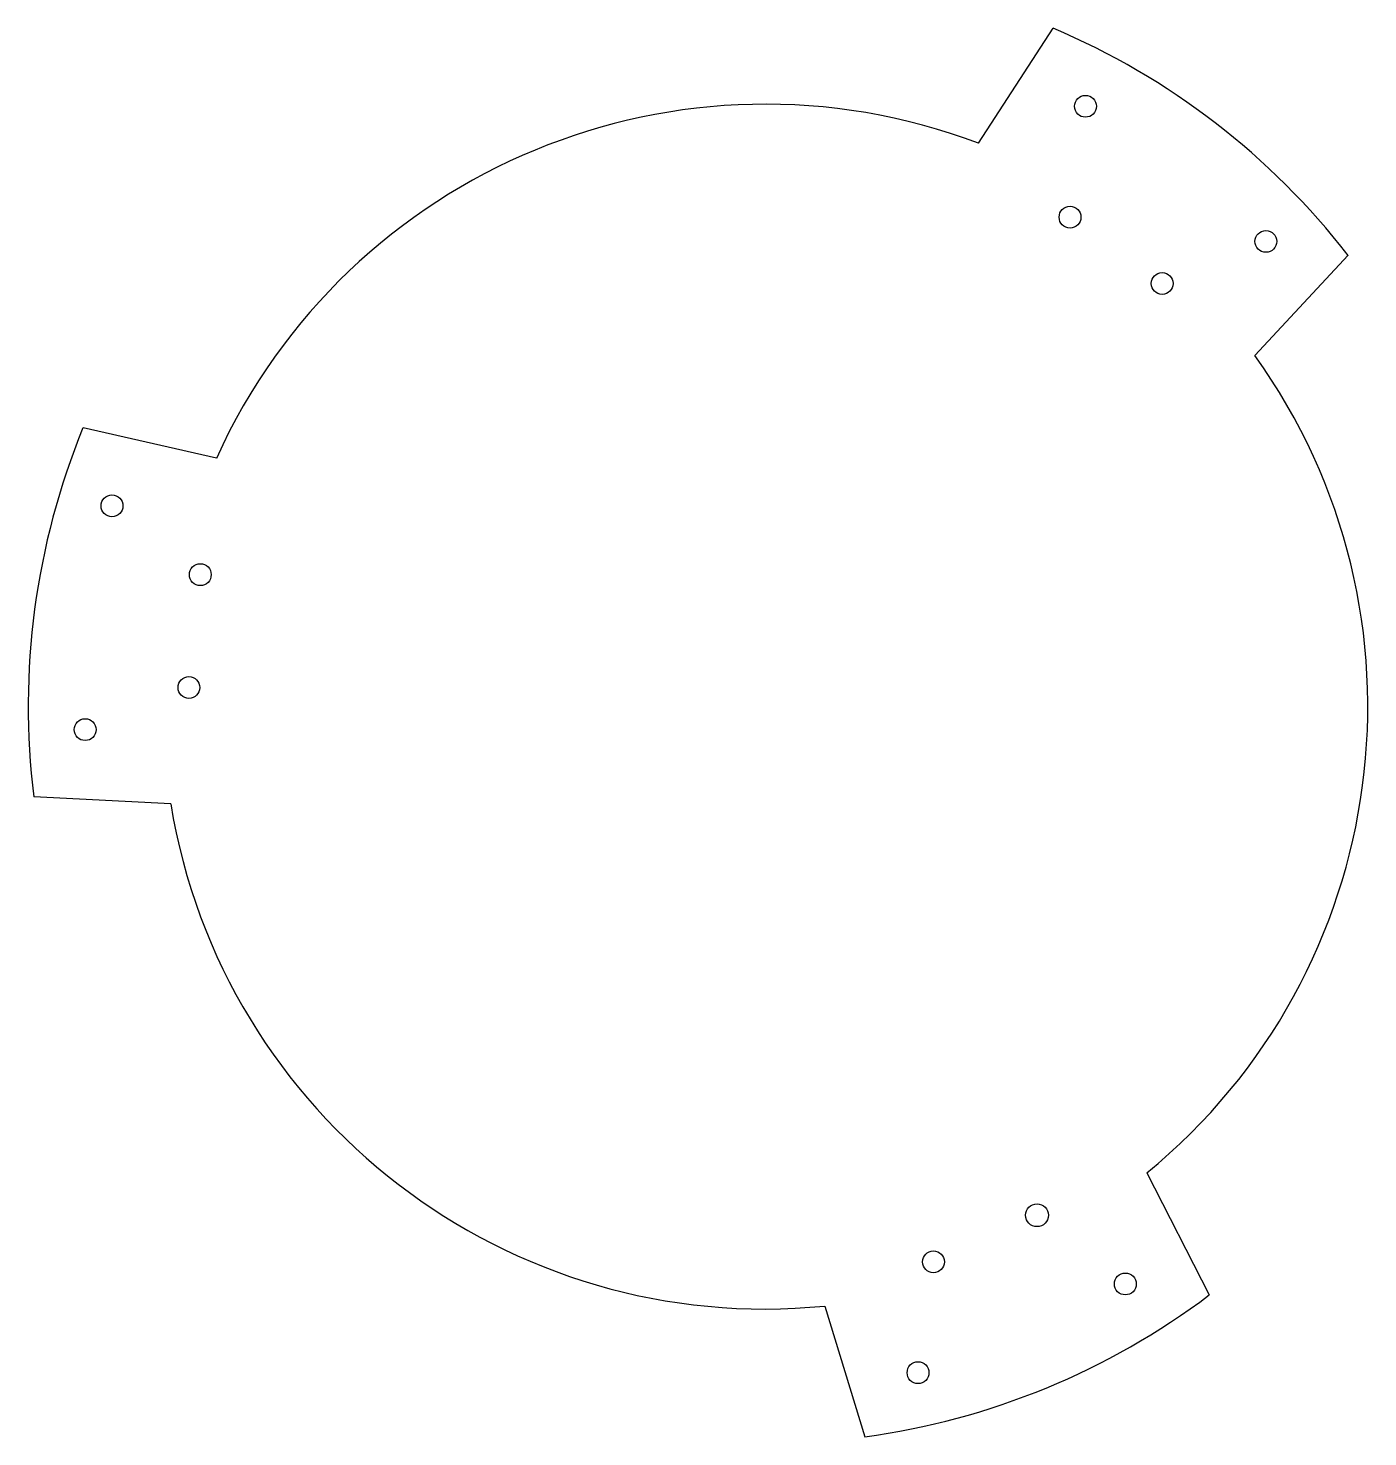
# Model space of a CAD drawing. Header units: centimetres. Extents: x -13.5 to 11, y -13.4 to 12.4.
import ezdxf

# ---------------------------------------------------------------- set-up
doc = ezdxf.new("R2010")
doc.units = ezdxf.units.CM

msp = doc.modelspace()

# ---------------------------------------------------------------- linework, layer by layer
at = {"color": 7, "linetype": 'Continuous', "lineweight": 25}
for p, q in [((3.905, 10.32), (5.269, 12.429)), ((8.966, 6.432), (10.672, 8.268)), ((-10.053, 4.549), (-12.496, 5.109)), ((-10.89, -1.779), (-13.399, -1.651)), ((6.985, -8.542), (8.129, -10.778)), ((1.087, -10.981), (1.824, -13.376))]:
    msp.add_line(p, q, dxfattribs=at)
for centre, radius in [((5.863, 10.998), 0.2), ((5.581, 8.967), 0.2), ((9.168, 8.523), 0.2), ((7.268, 7.752), 0.2), ((-11.965, 3.678), 0.2), ((-10.348, 2.418), 0.2), ((-10.556, 0.35), 0.2), ((-12.456, -0.421), 0.2), ((4.976, -9.317), 0.209), ((3.079, -10.17), 0.2), ((6.593, -10.576), 0.2), ((2.797, -12.201), 0.2)]:
    msp.add_circle(centre, radius, dxfattribs=at)
for radius, start, end in [(13.5, 37.7639, 67.0256), (11.034, 69.2762, 155.6542), (11.034, 309.2762, 35.6542), (13.5, 157.7639, 187.0256), (11.034, 189.2762, 275.6542), (13.5, 277.7639, 307.0256)]:
    msp.add_arc((0, 0), radius, start, end, dxfattribs=at)

doc.saveas('drawing.dxf')
